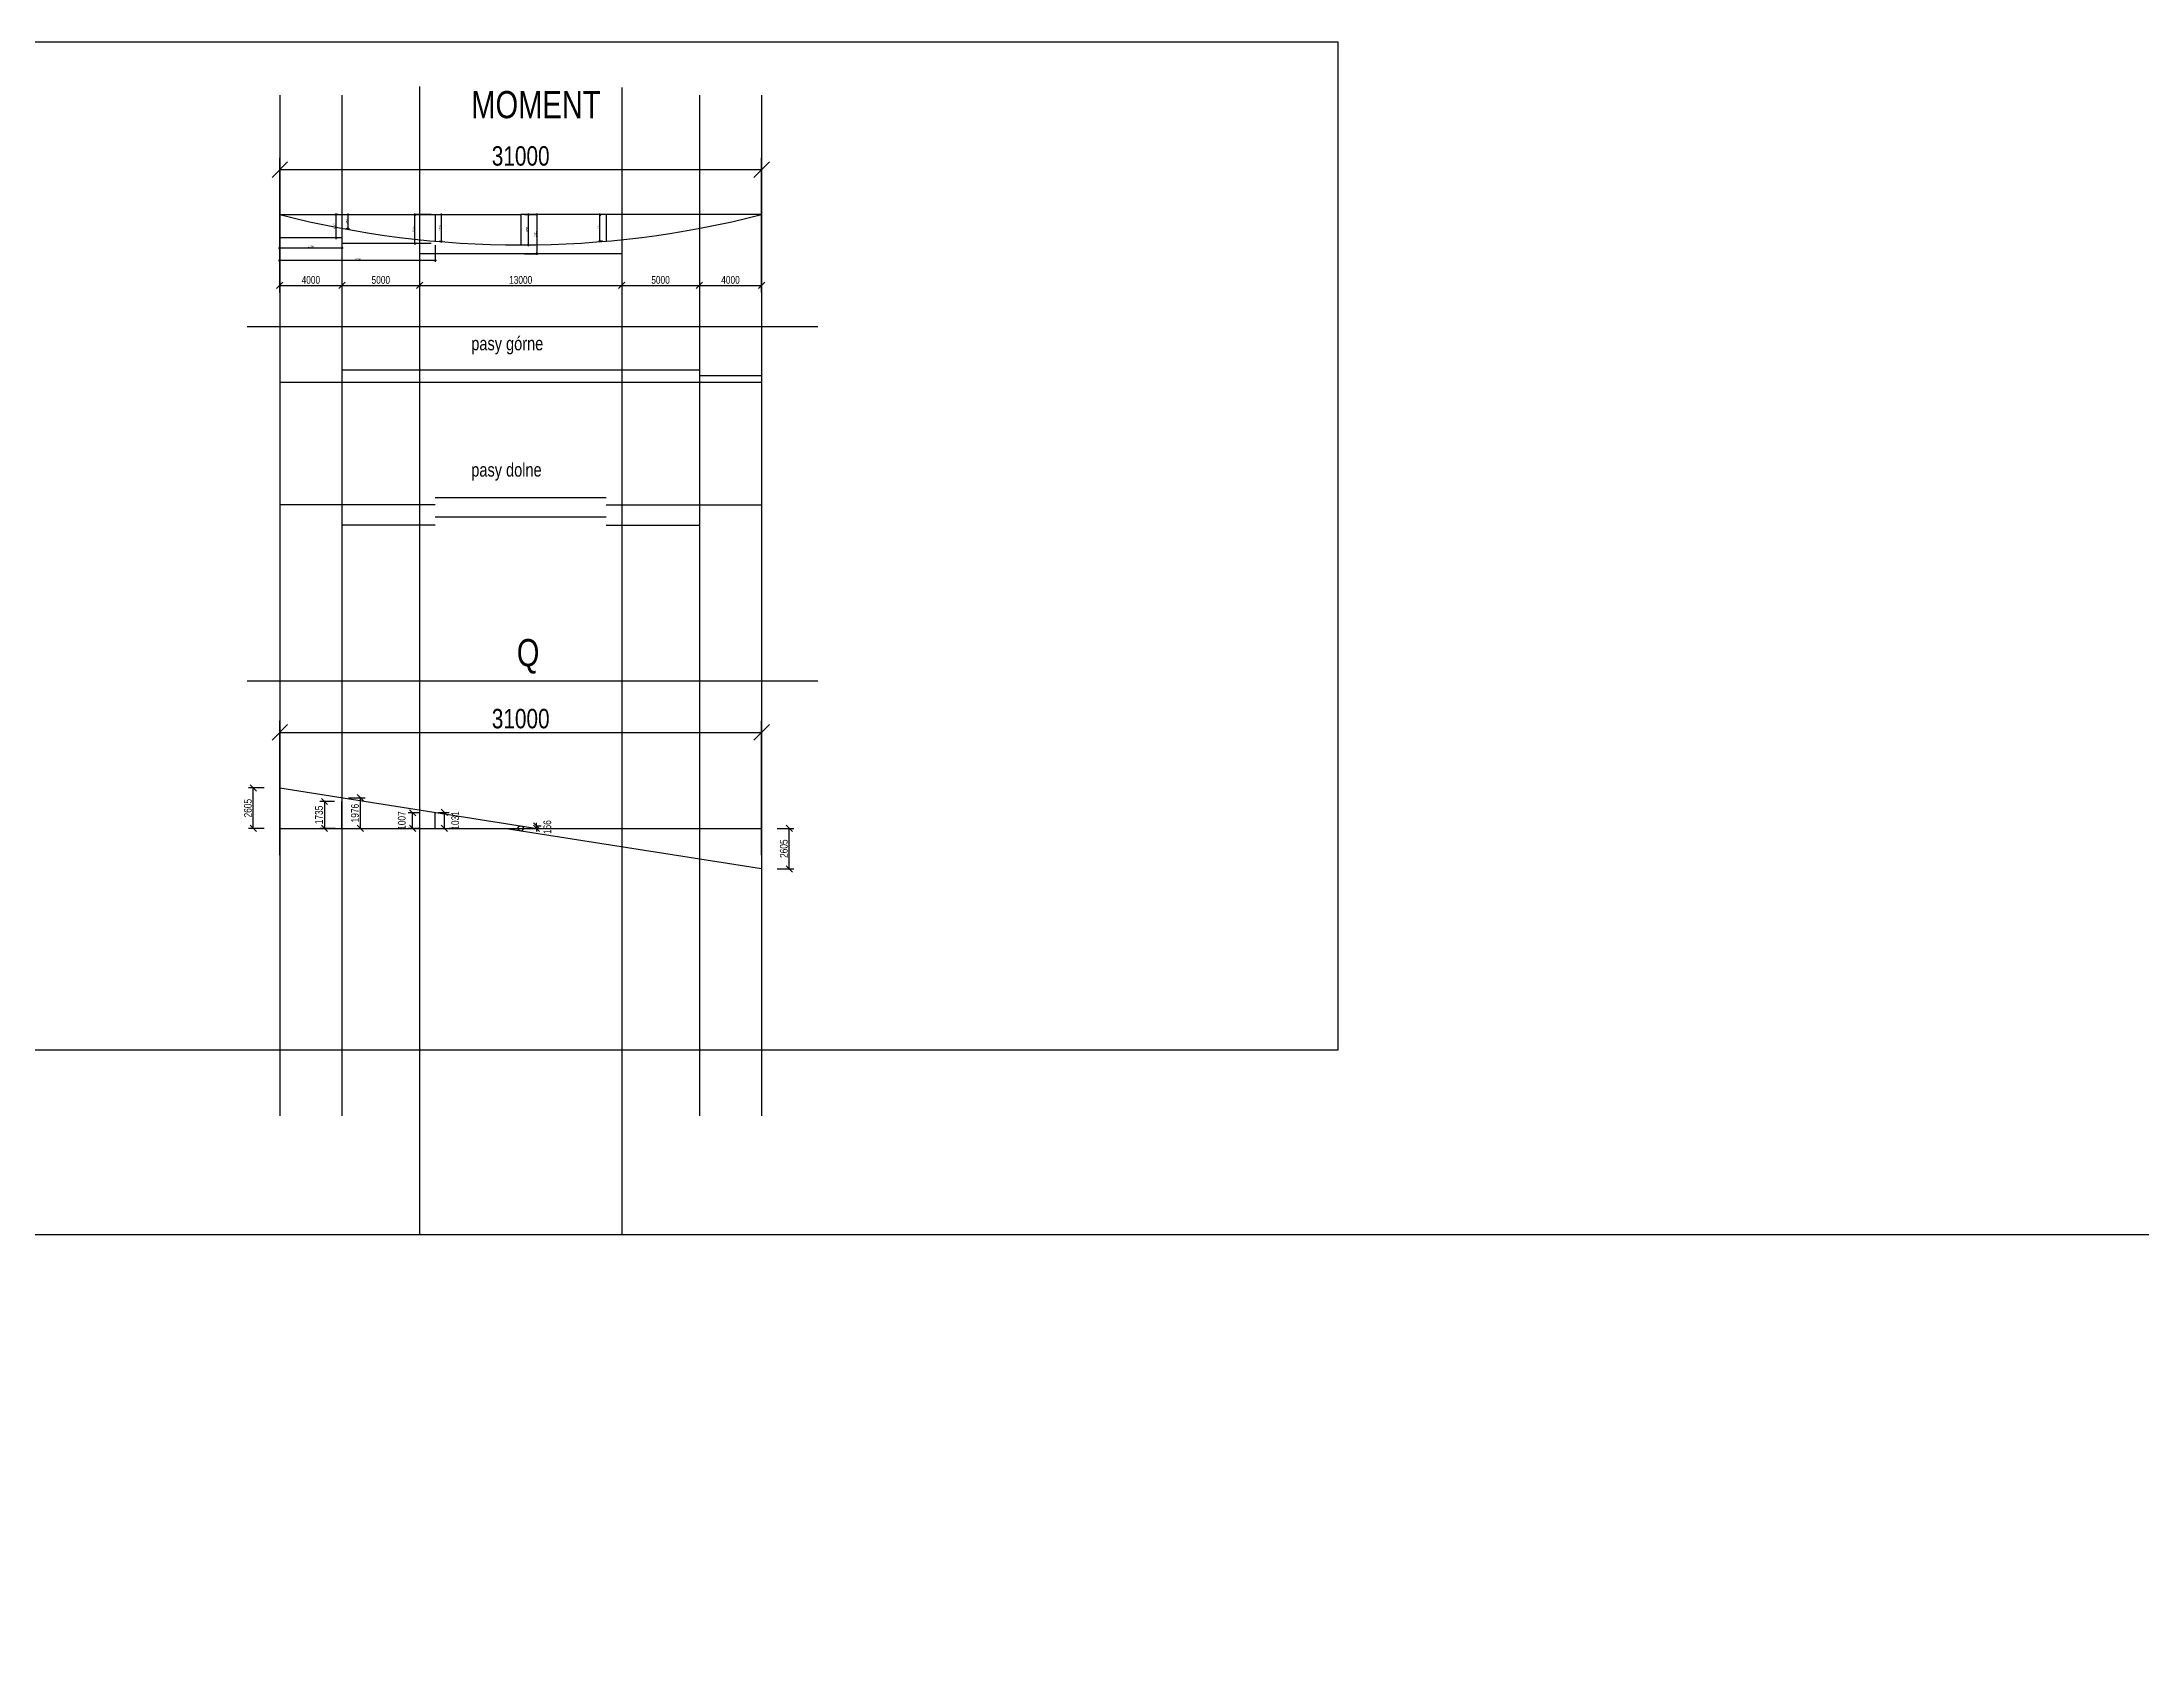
# Model space of a CAD drawing. Header units: millimetres. Extents: x -1069826 to 2704411, y -432732 to 412301.
# Drawn here: x 511930 to 647043, y 56440 to 159263 of the extents above; entities that cross this region are included whole.
import ezdxf

# ---------------------------------------------------------------- set-up
doc = ezdxf.new("R2010")
doc.units = ezdxf.units.MM
doc.header["$LTSCALE"] = 1000
doc.header["$MEASUREMENT"] = 0
for name, color, linetype in [('0-T', 7, 'Continuous'), ('61_RZEDNE-T', 7, 'Continuous'), ('WIADUKT', 7, 'Continuous')]:
    doc.layers.add(name, color=color, linetype=linetype)
doc.styles.add('CDMSTYLE', font='CDMSIMPL', dxfattribs={"width": 0.8, "bigfont": 'CDMBIGPL'})
doc.dimstyles.new('CDMOG-MM-200', dxfattribs={"dimscale": 200, "dimtxt": 2.5, "dimasz": 1, "dimexe": 1.5, "dimexo": 5, "dimgap": 0.5, "dimtad": 1, "dimdec": 0, "dimrnd": 1, "dimzin": 1, "dimdsep": 46, "dimtxsty": 'CDMSTYLE', "dimblk": 'OBLIQUE', "dimblk1": 'OBLIQUE', "dimblk2": 'OBLIQUE', "dimsah": 1, "dimtsz": 1, "dimcen": -2.5, "dimclrd": 9, "dimclre": 9, "dimclrt": 9, "dimadec": 0, "dimazin": 0, "dimtfac": 1, "dimtmove": 2, "dimatfit": 3, "dimldrblk": 'OBLIQUE', "dimfxl": 1, "dimtvp": 1, "dimtolj": 1, "dimtzin": 0, "dimarcsym": 0})
doc.dimstyles.new('CDMOG-MM-50', dxfattribs={"dimscale": 50, "dimtxt": 2.5, "dimasz": 1, "dimexe": 1.5, "dimexo": 5, "dimgap": 0.5, "dimtad": 1, "dimdec": 0, "dimrnd": 1, "dimzin": 1, "dimdsep": 46, "dimtxsty": 'CDMSTYLE', "dimblk1": 'OBLIQUE', "dimblk2": 'OBLIQUE', "dimsah": 1, "dimtsz": 1, "dimcen": -2.5, "dimdle": 1.5, "dimclrd": 9, "dimclre": 9, "dimclrt": 9, "dimadec": 0, "dimazin": 0, "dimtfac": 1, "dimtmove": 2, "dimatfit": 3, "dimldrblk": 'OBLIQUE', "dimfxl": 1, "dimtvp": 1, "dimtolj": 1, "dimtzin": 0, "dimarcsym": 0})
doc.dimstyles.new('CDMOG-MM-500', dxfattribs={"dimscale": 500, "dimtxt": 2.5, "dimasz": 1, "dimexe": 1.5, "dimexo": 5, "dimgap": 0.5, "dimtad": 1, "dimdec": 0, "dimrnd": 1, "dimzin": 1, "dimdsep": 46, "dimtxsty": 'CDMSTYLE', "dimblk": 'OBLIQUE', "dimblk1": 'OBLIQUE', "dimblk2": 'OBLIQUE', "dimsah": 1, "dimtsz": 1, "dimcen": -2.5, "dimclrd": 9, "dimclre": 9, "dimclrt": 9, "dimadec": 0, "dimazin": 0, "dimtfac": 1, "dimtmove": 2, "dimatfit": 3, "dimldrblk": 'OBLIQUE', "dimfxl": 1, "dimtvp": 1, "dimtolj": 1, "dimtzin": 0, "dimarcsym": 0})

# ---------------------------------------------------------------- blocks, each defined once
blk = doc.blocks.new('*D228')
at = {"color": 9, "linetype": 'ByBlock', "transparency": 16777216}
for p, q in [((537478, 148155), (537706, 148155)), ((537681, 148105), (537581, 148205)), ((537631, 146372), (537631, 148230)), ((537478, 146447), (537706, 146447)), ((537681, 146397), (537581, 146497))]:
    blk.add_line(p, q, dxfattribs=at)
at = {"layer": 'Defpoints', "color": 0, "linetype": 'ByBlock', "transparency": 16777216}
for p in [(537228, 148155), (537631, 148155), (537228, 146447)]:
    blk.add_point(p, dxfattribs=at)
at = {"color": 9, "linetype": 'ByBlock', "transparency": 16777216, "insert": (537544, 147301), "char_height": 125, "attachment_point": 5, "rotation": 90, "style": 'CDMSTYLE'}
blk.add_mtext('\\A1;1708', dxfattribs=at)
blk = doc.blocks.new('_OBLIQUE')
at = {"color": 0, "linetype": 'ByBlock'}
blk.add_line((-0.5, -0.5), (0.5, 0.5), dxfattribs=at)
blk = doc.blocks.new('*D229')
at = {"color": 9, "linetype": 'ByBlock', "transparency": 16777216}
for p, q in [((542978, 148155), (543299, 148155)), ((543274, 148105), (543174, 148205)), ((543224, 146130), (543224, 148230)), ((542978, 146205), (543299, 146205)), ((543274, 146155), (543174, 146255))]:
    blk.add_line(p, q, dxfattribs=at)
at = {"layer": 'Defpoints', "color": 0, "linetype": 'ByBlock', "transparency": 16777216}
for p in [(542728, 148155), (543224, 148155), (542728, 146205)]:
    blk.add_point(p, dxfattribs=at)
at = {"color": 9, "linetype": 'ByBlock', "transparency": 16777216, "insert": (543136, 147180), "char_height": 125, "attachment_point": 5, "rotation": 90, "style": 'CDMSTYLE'}
blk.add_mtext('\\A1;1950', dxfattribs=at)
blk = doc.blocks.new('*D230')
at = {"color": 9, "linetype": 'ByBlock', "transparency": 16777216}
for p, q in [((547978, 148155), (547750, 148155)), ((547875, 148105), (547775, 148205)), ((547825, 146374), (547825, 148230)), ((547999, 146449), (547750, 146449)), ((547875, 146399), (547775, 146499))]:
    blk.add_line(p, q, dxfattribs=at)
at = {"layer": 'Defpoints', "color": 0, "linetype": 'ByBlock', "transparency": 16777216}
for p in [(547825, 148155), (548228, 148155), (548249, 146449)]:
    blk.add_point(p, dxfattribs=at)
at = {"color": 9, "linetype": 'ByBlock', "transparency": 16777216, "insert": (547737, 147302), "char_height": 125, "attachment_point": 5, "rotation": 90, "style": 'CDMSTYLE'}
blk.add_mtext('\\A1;1706', dxfattribs=at)
blk = doc.blocks.new('*D231')
at = {"color": 9, "linetype": 'ByBlock', "transparency": 16777216}
for p, q in [((526728, 137136), (527728, 138136)), ((527228, 129728), (527228, 138386)), ((557728, 137136), (558728, 138136)), ((558228, 129728), (558228, 138386)), ((527228, 137636), (558228, 137636))]:
    blk.add_line(p, q, dxfattribs=at)
at = {"layer": 'Defpoints', "color": 0, "linetype": 'ByBlock', "transparency": 16777216}
for p in [(558228, 137636), (527228, 127228), (558228, 127228)]:
    blk.add_point(p, dxfattribs=at)
at = {"color": 9, "linetype": 'ByBlock', "transparency": 16777216, "insert": (542728, 138511), "char_height": 1250, "attachment_point": 5, "style": 'CDMSTYLE'}
blk.add_mtext('\\A1;31000', dxfattribs=at)
blk = doc.blocks.new('*D324')
at = {"color": 9, "linetype": 'ByBlock', "transparency": 16777216}
for p, q in [((531478, 148155), (531706, 148155)), ((531681, 148105), (531581, 148205)), ((531681, 147221), (531581, 147321)), ((531631, 147196), (531631, 148230)), ((531478, 147271), (531706, 147271))]:
    blk.add_line(p, q, dxfattribs=at)
at = {"layer": 'Defpoints', "color": 0, "linetype": 'ByBlock', "transparency": 16777216}
for p in [(531228, 148155), (531631, 148155), (531228, 147271)]:
    blk.add_point(p, dxfattribs=at)
at = {"color": 9, "linetype": 'ByBlock', "transparency": 16777216, "insert": (531544, 147713), "char_height": 125, "attachment_point": 5, "rotation": 90, "style": 'CDMSTYLE'}
blk.add_mtext('\\A1;884', dxfattribs=at)
blk = doc.blocks.new('*D356')
at = {"color": 9, "linetype": 'ByBlock', "transparency": 16777216}
for p, q in [((527228, 146197), (527228, 145127)), ((537228, 146197), (537228, 145127)), ((537303, 145202), (527153, 145202)), ((527178, 145152), (527278, 145252)), ((537178, 145152), (537278, 145252))]:
    blk.add_line(p, q, dxfattribs=at)
at = {"layer": 'Defpoints', "color": 0, "linetype": 'ByBlock', "transparency": 16777216}
for p in [(527228, 146447), (537228, 146447), (527228, 145202)]:
    blk.add_point(p, dxfattribs=at)
at = {"color": 9, "linetype": 'ByBlock', "transparency": 16777216, "insert": (532228, 145289), "char_height": 125, "attachment_point": 5, "style": 'CDMSTYLE'}
blk.add_mtext('\\A1;10000', dxfattribs=at)
blk = doc.blocks.new('*D357')
at = {"color": 9, "linetype": 'ByBlock', "transparency": 16777216}
for p, q in [((531303, 146001), (527153, 146001)), ((527178, 145951), (527278, 146051)), ((527228, 146498), (527228, 145926)), ((531178, 145951), (531278, 146051)), ((531228, 146498), (531228, 145926))]:
    blk.add_line(p, q, dxfattribs=at)
at = {"layer": 'Defpoints', "color": 0, "linetype": 'ByBlock', "transparency": 16777216}
for p in [(527228, 146748), (527228, 146001), (531228, 146748)]:
    blk.add_point(p, dxfattribs=at)
at = {"color": 9, "linetype": 'ByBlock', "transparency": 16777216, "insert": (529228, 146088), "char_height": 125, "attachment_point": 5, "style": 'CDMSTYLE'}
blk.add_mtext('\\A1;4000', dxfattribs=at)
blk = doc.blocks.new('*D359')
at = {"color": 9, "linetype": 'ByBlock', "transparency": 16777216}
for p, q in [((542978, 148155), (543836, 148155)), ((543811, 148105), (543711, 148205)), ((543761, 148230), (543761, 145559)), ((542978, 145634), (543836, 145634)), ((543811, 145584), (543711, 145684))]:
    blk.add_line(p, q, dxfattribs=at)
at = {"layer": 'Defpoints', "color": 0, "linetype": 'ByBlock', "transparency": 16777216}
for p in [(542728, 148155), (542728, 145634), (543761, 145634)]:
    blk.add_point(p, dxfattribs=at)
at = {"color": 9, "linetype": 'ByBlock', "transparency": 16777216, "insert": (543673, 146894), "char_height": 125, "attachment_point": 5, "rotation": 90, "style": 'CDMSTYLE'}
blk.add_mtext('\\A1;2521', dxfattribs=at)
blk = doc.blocks.new('*D360')
at = {"color": 9, "linetype": 'ByBlock', "transparency": 16777216}
for p, q in [((536978, 148155), (535847, 148155)), ((535972, 148105), (535872, 148205)), ((535922, 146225), (535922, 148230)), ((536978, 146300), (535847, 146300)), ((535972, 146250), (535872, 146350))]:
    blk.add_line(p, q, dxfattribs=at)
at = {"layer": 'Defpoints', "color": 0, "linetype": 'ByBlock', "transparency": 16777216}
for p in [(535922, 148155), (537228, 148155), (537228, 146300)]:
    blk.add_point(p, dxfattribs=at)
at = {"color": 9, "linetype": 'ByBlock', "transparency": 16777216, "insert": (535834, 147227), "char_height": 125, "attachment_point": 5, "rotation": 90, "style": 'CDMSTYLE'}
blk.add_mtext('\\A1;1855', dxfattribs=at)
blk = doc.blocks.new('*D361')
at = {"color": 9, "linetype": 'ByBlock', "transparency": 16777216}
for p, q in [((530978, 148155), (530781, 148155)), ((530906, 148105), (530806, 148205)), ((530856, 146583), (530856, 148230)), ((530978, 146658), (530781, 146658)), ((530906, 146608), (530806, 146708))]:
    blk.add_line(p, q, dxfattribs=at)
at = {"layer": 'Defpoints', "color": 0, "linetype": 'ByBlock', "transparency": 16777216}
for p in [(530856, 148155), (531228, 148155), (531228, 146658)]:
    blk.add_point(p, dxfattribs=at)
at = {"color": 9, "linetype": 'ByBlock', "transparency": 16777216, "insert": (530768, 147406), "char_height": 125, "attachment_point": 5, "rotation": 90, "style": 'CDMSTYLE'}
blk.add_mtext('\\A1;1497', dxfattribs=at)
blk = doc.blocks.new('*D368')
at = {"color": 9, "linetype": 'ByBlock', "transparency": 16777216}
for p, q in [((526728, 150549), (527728, 151549)), ((527228, 143141), (527228, 151799)), ((557728, 150549), (558728, 151549)), ((558228, 143141), (558228, 151799)), ((527228, 151049), (558228, 151049))]:
    blk.add_line(p, q, dxfattribs=at)
at = {"layer": 'Defpoints', "color": 0, "linetype": 'ByBlock', "transparency": 16777216}
for p in [(558228, 151049), (527228, 140641), (558228, 140641)]:
    blk.add_point(p, dxfattribs=at)
at = {"color": 9, "linetype": 'ByBlock', "transparency": 16777216, "insert": (542728, 151924), "char_height": 1250, "attachment_point": 5, "style": 'CDMSTYLE'}
blk.add_mtext('\\A1;31000', dxfattribs=at)
blk = doc.blocks.new('*D369')
at = {"color": 9, "linetype": 'ByBlock', "transparency": 16777216}
for p, q in [((527028, 143402), (527428, 143802)), ((527228, 144127), (527228, 143302)), ((527228, 143602), (531228, 143602)), ((531028, 143402), (531428, 143802)), ((531228, 144127), (531228, 143302))]:
    blk.add_line(p, q, dxfattribs=at)
at = {"layer": 'Defpoints', "color": 0, "linetype": 'ByBlock', "transparency": 16777216}
for p in [(527228, 145127), (531228, 145127), (531228, 143602)]:
    blk.add_point(p, dxfattribs=at)
at = {"color": 9, "linetype": 'ByBlock', "transparency": 16777216, "insert": (529228, 143952), "char_height": 500, "attachment_point": 5, "style": 'CDMSTYLE'}
blk.add_mtext('\\A1;4000', dxfattribs=at)
blk = doc.blocks.new('*D370')
at = {"color": 9, "linetype": 'ByBlock', "transparency": 16777216}
for p, q in [((536228, 144602), (536228, 143902)), ((531028, 143402), (531428, 143802)), ((531228, 143602), (536228, 143602)), ((536028, 143402), (536428, 143802))]:
    blk.add_line(p, q, dxfattribs=at)
at = {"layer": 'Defpoints', "color": 0, "linetype": 'ByBlock', "transparency": 16777216}
for p in [(531228, 145127), (536228, 143602), (536228, 143602)]:
    blk.add_point(p, dxfattribs=at)
at = {"color": 9, "linetype": 'ByBlock', "transparency": 16777216, "insert": (533728, 143952), "char_height": 500, "attachment_point": 5, "style": 'CDMSTYLE'}
blk.add_mtext('\\A1;5000', dxfattribs=at)
blk = doc.blocks.new('*D371')
at = {"color": 9, "linetype": 'ByBlock', "transparency": 16777216}
for p, q in [((549228, 144602), (549228, 143902)), ((536028, 143402), (536428, 143802)), ((536228, 143602), (549228, 143602)), ((549028, 143402), (549428, 143802))]:
    blk.add_line(p, q, dxfattribs=at)
at = {"layer": 'Defpoints', "color": 0, "linetype": 'ByBlock', "transparency": 16777216}
for p in [(536228, 143602), (549228, 143602), (549228, 143602)]:
    blk.add_point(p, dxfattribs=at)
at = {"color": 9, "linetype": 'ByBlock', "transparency": 16777216, "insert": (542728, 143952), "char_height": 500, "attachment_point": 5, "style": 'CDMSTYLE'}
blk.add_mtext('\\A1;13000', dxfattribs=at)
blk = doc.blocks.new('*D372')
at = {"color": 9, "linetype": 'ByBlock', "transparency": 16777216}
for p, q in [((554228, 144602), (554228, 143902)), ((549028, 143402), (549428, 143802)), ((549228, 143602), (554228, 143602)), ((554028, 143402), (554428, 143802))]:
    blk.add_line(p, q, dxfattribs=at)
at = {"layer": 'Defpoints', "color": 0, "linetype": 'ByBlock', "transparency": 16777216}
for p in [(549228, 143602), (554228, 143602), (554228, 143602)]:
    blk.add_point(p, dxfattribs=at)
at = {"color": 9, "linetype": 'ByBlock', "transparency": 16777216, "insert": (551728, 143952), "char_height": 500, "attachment_point": 5, "style": 'CDMSTYLE'}
blk.add_mtext('\\A1;5000', dxfattribs=at)
blk = doc.blocks.new('*D373')
at = {"color": 9, "linetype": 'ByBlock', "transparency": 16777216}
for p, q in [((558228, 144602), (558228, 143902)), ((554028, 143402), (554428, 143802)), ((554228, 143602), (558228, 143602)), ((558028, 143402), (558428, 143802))]:
    blk.add_line(p, q, dxfattribs=at)
at = {"layer": 'Defpoints', "color": 0, "linetype": 'ByBlock', "transparency": 16777216}
for p in [(554228, 143602), (558228, 143602), (558228, 143602)]:
    blk.add_point(p, dxfattribs=at)
at = {"color": 9, "linetype": 'ByBlock', "transparency": 16777216, "insert": (556228, 143952), "char_height": 500, "attachment_point": 5, "style": 'CDMSTYLE'}
blk.add_mtext('\\A1;4000', dxfattribs=at)
blk = doc.blocks.new('*D374')
at = {"color": 9, "linetype": 'ByBlock', "transparency": 16777216}
for p, q in [((526228, 106193), (525226, 106193)), ((525726, 105993), (525326, 106393)), ((525526, 103588), (525526, 106193)), ((526228, 103588), (525226, 103588)), ((525726, 103388), (525326, 103788))]:
    blk.add_line(p, q, dxfattribs=at)
at = {"layer": 'Defpoints', "color": 0, "linetype": 'ByBlock', "transparency": 16777216}
for p in [(525526, 106193), (527228, 106193), (527228, 103588)]:
    blk.add_point(p, dxfattribs=at)
at = {"color": 9, "linetype": 'ByBlock', "transparency": 16777216, "insert": (525176, 104891), "char_height": 500, "attachment_point": 5, "rotation": 90, "style": 'CDMSTYLE'}
blk.add_mtext('\\A1;2605', dxfattribs=at)
blk = doc.blocks.new('*D375')
at = {"color": 9, "linetype": 'ByBlock', "transparency": 16777216}
for p, q in [((543944, 103554), (543544, 103954)), ((543944, 103388), (543544, 103788)), ((543728, 103754), (544044, 103754)), ((543728, 103588), (544044, 103588)), ((543744, 103754), (543744, 103954)), ((543744, 103754), (543744, 103588)), ((543744, 103754), (543744, 103588)), ((543744, 103588), (543744, 103388))]:
    blk.add_line(p, q, dxfattribs=at)
at = {"layer": 'Defpoints', "color": 0, "linetype": 'ByBlock', "transparency": 16777216}
for p in [(542728, 103754), (542728, 103588), (543744, 103588)]:
    blk.add_point(p, dxfattribs=at)
at = {"color": 9, "linetype": 'ByBlock', "transparency": 16777216, "insert": (544444, 103671), "char_height": 500, "attachment_point": 5, "rotation": 90, "style": 'CDMSTYLE'}
blk.add_mtext('\\A1;166', dxfattribs=at)
blk = doc.blocks.new('*D376')
at = {"color": 9, "linetype": 'ByBlock', "transparency": 16777216}
for p, q in [((530302, 105123), (529902, 105523)), ((530745, 105323), (529802, 105323)), ((530102, 105323), (530102, 103588)), ((530790, 103588), (529802, 103588)), ((530302, 103388), (529902, 103788))]:
    blk.add_line(p, q, dxfattribs=at)
at = {"layer": 'Defpoints', "color": 0, "linetype": 'ByBlock', "transparency": 16777216}
for p in [(531745, 105323), (530102, 103588), (531790, 103588)]:
    blk.add_point(p, dxfattribs=at)
at = {"color": 9, "linetype": 'ByBlock', "transparency": 16777216, "insert": (529752, 104456), "char_height": 500, "attachment_point": 5, "rotation": 90, "style": 'CDMSTYLE'}
blk.add_mtext('\\A1;1735', dxfattribs=at)
blk = doc.blocks.new('*D377')
at = {"color": 9, "linetype": 'ByBlock', "transparency": 16777216}
for p, q in [((536228, 104595), (535478, 104595)), ((535978, 104395), (535578, 104795)), ((535778, 103588), (535778, 104595)), ((536228, 103588), (535478, 103588)), ((535978, 103388), (535578, 103788))]:
    blk.add_line(p, q, dxfattribs=at)
at = {"layer": 'Defpoints', "color": 0, "linetype": 'ByBlock', "transparency": 16777216}
for p in [(535778, 104595), (537228, 104595), (537228, 103588)]:
    blk.add_point(p, dxfattribs=at)
at = {"color": 9, "linetype": 'ByBlock', "transparency": 16777216, "insert": (535078, 104092), "char_height": 500, "attachment_point": 5, "rotation": 90, "style": 'CDMSTYLE'}
blk.add_mtext('\\A1;1007', dxfattribs=at)
blk = doc.blocks.new('*D378')
at = {"color": 9, "linetype": 'ByBlock', "transparency": 16777216}
for p, q in [((537442, 104620), (538118, 104620)), ((538018, 104420), (537618, 104820)), ((537818, 103588), (537818, 104620)), ((538018, 103388), (537618, 103788)), ((538228, 103588), (538118, 103588))]:
    blk.add_line(p, q, dxfattribs=at)
at = {"layer": 'Defpoints', "color": 0, "linetype": 'ByBlock', "transparency": 16777216}
for p in [(536442, 104620), (537818, 104620), (537228, 103588)]:
    blk.add_point(p, dxfattribs=at)
at = {"color": 9, "linetype": 'ByBlock', "transparency": 16777216, "insert": (538518, 104104), "char_height": 500, "attachment_point": 5, "rotation": 90, "style": 'CDMSTYLE'}
blk.add_mtext('\\A1;1031', dxfattribs=at)
blk = doc.blocks.new('*D379')
at = {"color": 9, "linetype": 'ByBlock', "transparency": 16777216}
for p, q in [((531657, 105564), (532715, 105564)), ((532615, 105364), (532215, 105764)), ((532415, 103588), (532415, 105564)), ((531690, 103588), (532715, 103588)), ((532615, 103388), (532215, 103788))]:
    blk.add_line(p, q, dxfattribs=at)
at = {"layer": 'Defpoints', "color": 0, "linetype": 'ByBlock', "transparency": 16777216}
for p in [(530657, 105564), (532415, 105564), (530690, 103588)]:
    blk.add_point(p, dxfattribs=at)
at = {"color": 9, "linetype": 'ByBlock', "transparency": 16777216, "insert": (532065, 104576), "char_height": 500, "attachment_point": 5, "rotation": 90, "style": 'CDMSTYLE'}
blk.add_mtext('\\A1;1976', dxfattribs=at)
blk = doc.blocks.new('*D380')
at = {"color": 9, "linetype": 'ByBlock', "transparency": 16777216}
for p, q in [((559228, 108660), (560312, 108660)), ((560212, 108460), (559812, 108860)), ((560012, 106055), (560012, 108660)), ((559228, 106055), (560312, 106055)), ((560212, 105855), (559812, 106255))]:
    blk.add_line(p, q, dxfattribs=at)
at = {"layer": 'Defpoints', "color": 0, "linetype": 'ByBlock', "transparency": 16777216}
for p in [(558228, 108660), (560012, 108660), (558228, 106055)]:
    blk.add_point(p, dxfattribs=at)
at = {"color": 9, "linetype": 'ByBlock', "transparency": 16777216, "insert": (559662, 107357), "char_height": 500, "attachment_point": 5, "rotation": 90, "style": 'CDMSTYLE'}
blk.add_mtext('\\A1;2605', dxfattribs=at)

msp = doc.modelspace()

# ---------------------------------------------------------------- linework, layer by layer
at = {"color": 4, "linetype": 'Continuous'}
msp.add_lwpolyline([(405110.9164, -105857.2506), (868914.3571, -105857.2506), (868914.3571, 82519.943), (405110.9164, 82519.943)], close=True, dxfattribs=at)
at = {"layer": '61_RZEDNE-T', "color": 1, "linetype": 'Continuous'}
for p, q in [((527228.2181, 155837.4281), (527228.2181, 90169.1938)), ((531228.2181, 155837.4281), (531228.2181, 90169.1938)), ((536228.2181, 156408.3338), (536228.2181, 82486.7309)), ((549228.2181, 156328.4725), (549228.2181, 82486.7309)), ((554228.2181, 155837.4281), (554228.2181, 90169.1938)), ((558228.2181, 155837.4281), (558228.2181, 90169.1938))]:
    msp.add_line(p, q, dxfattribs=at)
at = {"layer": '61_RZEDNE-T', "color": 4, "linetype": 'Continuous'}
for p, q in [((527228.2181, 148154.9652), (542728.2181, 148154.9652)), ((531228.2181, 148154.9652), (531228.2181, 147270.591)), ((537228.2181, 148154.9652), (537228.2181, 146446.8701)), ((542728.2181, 148154.9652), (542728.2181, 146204.6652)), ((558228.2181, 148154.9652), (542728.2181, 148154.9652)), ((548228.2181, 148154.9652), (548228.2181, 146448.7323))]:
    msp.add_line(p, q, dxfattribs=at)
at = {"layer": '61_RZEDNE-T', "color": 2, "linetype": 'Continuous'}
msp.add_line((527228.2181, 108659.8155), (558228.2181, 108659.8155), dxfattribs=at)
at = {"layer": 'WIADUKT', "color": 6, "linetype": 'Continuous'}
for p, q in [((531228.2181, 146657.9652), (527228.2181, 146657.9652)), ((536228.2181, 146299.9652), (531228.2181, 146299.9652)), ((549228.2181, 145633.9652), (536228.2181, 145633.9652)), ((527228.2181, 108659.8155), (527228.2181, 111264.8155)), ((531228.2181, 108659.8155), (531228.2181, 110394.8155)), ((537228.2181, 108659.8155), (537228.2181, 109666.8155))]:
    msp.add_line(p, q, dxfattribs=at)
at = {"layer": 'WIADUKT', "color": 9, "linetype": 'Continuous'}
for p, q in [((525119.7413, 140957.6904), (561847.1471, 140957.6904)), ((525119.7413, 118167.594), (561847.1471, 118167.594))]:
    msp.add_line(p, q, dxfattribs=at)
at = {"layer": 'WIADUKT', "color": 2, "linetype": 'Continuous'}
for p, q in [((531228.2181, 138167.9756), (554228.2181, 138167.9756)), ((527228.2181, 137366.1733), (558228.2181, 137366.1733)), ((554228.2181, 137813.5748), (558228.2181, 137813.5748))]:
    msp.add_line(p, q, dxfattribs=at)
at = {"layer": 'WIADUKT', "color": 4, "linetype": 'Continuous'}
for p, q in [((537228.2181, 129950.7878), (548228.2181, 129950.7878)), ((537228.2181, 129490.2317), (527228.2181, 129490.2317)), ((537228.2181, 128703.5351), (548228.2181, 128703.5351)), ((548228.2181, 129490.2317), (558228.2181, 129490.2317)), ((537228.2181, 128165.2671), (531228.2181, 128165.2671)), ((548228.2181, 128165.2671), (554228.2181, 128165.2671))]:
    msp.add_line(p, q, dxfattribs=at)
at = {"layer": 'WIADUKT', "color": 3, "linetype": 'Continuous'}
for p, q in [((527228.2181, 111264.8155), (543783.1587, 108659.8155)), ((558228.2181, 106054.8155), (541673.2776, 108659.8155))]:
    msp.add_line(p, q, dxfattribs=at)
at = {"layer": 'WIADUKT', "color": 6, "linetype": 'Continuous'}
msp.add_lwpolyline([(495028.2805, 94389.4674), (495028.2805, 159262.8546), (595298.8167, 159262.8546), (595298.8167, 94389.4674), (495028.2805, 94389.4674)], close=True, dxfattribs=at)
msp.add_circle((542728.2181, 108659.8155), 166, dxfattribs=at)
at = {"layer": 'WIADUKT', "color": 4, "linetype": 'Continuous'}
msp.add_arc((542728.2181, 208772.9034), 62568.2382, 255.656802196, 284.343197804, dxfattribs=at)

# ---------------------------------------------------------------- texts
at = {"layer": '0-T', "color": 2, "linetype": 'Continuous', "style": 'CDMSTYLE', "width": 0.8}
for s, height, p in [('MOMENT', 1750, (539549.2687, 154360.5034)), ('pasy górne', 875, (539549.2687, 139423.6593)), ('pasy dolne', 875, (539549.2687, 131296.1875)), ('Q', 1750, (542477.4508, 119095.5033))]:
    msp.add_text(s, height=height, dxfattribs=at).set_placement(p)

# ---------------------------------------------------------------- dimensions: what is measured, and where the dimension line sits
at = {"layer": '61_RZEDNE-T', "color": 4, "linetype": 'Continuous'}
for base, p1, p2, picture, middle, set_off in [((558228.2181, 151049.2427), (527228.2181, 140640.8967), (558228.2181, 140640.8967), '*D231', (542728.2181, 151924.2427), (0, 13412.905)), ((558228.2181, 114842.7841), (527228.2181, 104434.438), (558228.2181, 104434.438), '*D368', (542728.2181, 115717.7841), (0, -36206.4587))]:
    dim = msp.add_linear_dim(base=base, p1=p1, p2=p2, dimstyle='CDMOG-MM-500', dxfattribs=at)
    dim.commit()
    dim.dimension.update_dxf_attribs({"geometry": picture, "text_midpoint": middle, "insert": set_off})
for base, p1, p2, angle, picture, middle in [((530855.8445, 148154.9652), (531228.2181, 146657.9652), (531228.2181, 148154.9652), 90, '*D361', (530768.3445, 147406.4652)), ((531631.4511, 148154.9652), (531228.2181, 147270.591), (531228.2181, 148154.9652), 90, '*D324', (531543.9511, 147712.7781)), ((535921.5836, 148154.9652), (537228.2181, 146299.9652), (537228.2181, 148154.9652), 90, '*D360', (535834.0836, 147227.4652)), ((537631.4511, 148154.9652), (537228.2181, 146446.8701), (537228.2181, 148154.9652), 90, '*D228', (537543.9511, 147300.9176)), ((543223.8359, 148154.9652), (542728.2181, 146204.6652), (542728.2181, 148154.9652), 90, '*D229', (543136.3359, 147179.8152)), ((543760.6805, 145633.9652), (542728.2181, 148154.9652), (542728.2181, 145633.9652), 90, '*D359', (543673.1805, 146894.4652)), ((547824.9851, 148154.9652), (548249.2807, 146448.7323), (548228.2181, 148154.9652), 270, '*D230', (547737.4851, 147301.8488))]:
    dim = msp.add_linear_dim(base=base, p1=p1, p2=p2, angle=angle, dimstyle='CDMOG-MM-50', dxfattribs=at)
    dim.commit()
    dim.dimension.update_dxf_attribs({"geometry": picture, "text_midpoint": middle})
for base, p1, p2, picture, middle in [((527228.2181, 146000.9947), (531228.2181, 146747.539), (527228.2181, 146747.539), '*D357', (529228.2181, 146088.4947)), ((527228.2181, 145201.5268), (537228.2181, 146446.8701), (527228.2181, 146446.8701), '*D356', (532228.2181, 145289.0268))]:
    dim = msp.add_linear_dim(base=base, p1=p1, p2=p2, dimstyle='CDMOG-MM-50', dxfattribs=at)
    dim.commit()
    dim.dimension.update_dxf_attribs({"geometry": picture, "text_midpoint": middle})
at = {"layer": 'WIADUKT', "color": 6, "linetype": 'Continuous'}
dim = msp.add_linear_dim(base=(531228.2181, 143602.4111), p1=(527228.2181, 145126.5268), p2=(531228.2181, 145126.5268), dimstyle='CDMOG-MM-200', dxfattribs=at)
dim.commit()
dim.dimension.update_dxf_attribs({"geometry": '*D369', "text_midpoint": (529228.2181, 143952.4111)})
for base, p1, p2, picture, middle in [((536228.2181, 143602.4111), (531228.2181, 145126.5268), (536228.2181, 143602.4111), '*D370', (533728.2181, 143952.4111)), ((549228.2181, 143602.4111), (536228.2181, 143602.4111), (549228.2181, 143602.4111), '*D371', (542728.2181, 143952.4111)), ((554228.2181, 143602.4111), (549228.2181, 143602.4111), (554228.2181, 143602.4111), '*D372', (551728.2181, 143952.4111)), ((558228.2181, 143602.4111), (554228.2181, 143602.4111), (558228.2181, 143602.4111), '*D373', (556228.2181, 143952.4111))]:
    dim = msp.add_linear_dim(base=base, p1=p1, p2=p2, dimstyle='CDMOG-MM-200', override={"dimse1": 1}, dxfattribs=at)
    dim.commit()
    dim.dimension.update_dxf_attribs({"geometry": picture, "text_midpoint": middle})
for base, p1, p2, picture, middle in [((525525.6182, 111264.8155), (527228.2181, 108659.8155), (527228.2181, 111264.8155), '*D374', (525175.6182, 109962.3155)), ((532415.0575, 110635.3962), (530689.56, 108659.8155), (530657.374, 110635.3962), '*D379', (532065.0575, 109647.6058)), ((530102.4427, 108659.8155), (531745.2666, 110394.8155), (531790.3269, 108659.8155), '*D376', (529752.4427, 109527.3155)), ((535778.1094, 109666.8155), (537228.2181, 108659.8155), (537228.2181, 109666.8155), '*D377', (535078.1094, 109163.3155)), ((537818.2718, 109691.2671), (537228.2181, 108659.8155), (536442.039, 109691.2671), '*D378', (538518.2718, 109175.5413)), ((543743.7503, 108659.8155), (542728.2181, 108825.8155), (542728.2181, 108659.8155), '*D375', (544443.7503, 108742.8155))]:
    dim = msp.add_linear_dim(base=base, p1=p1, p2=p2, angle=90, dimstyle='CDMOG-MM-200', dxfattribs=at)
    dim.commit()
    dim.dimension.update_dxf_attribs({"geometry": picture, "text_midpoint": middle, "insert": (0, 5071.4107)})
dim = msp.add_linear_dim(base=(560011.6197, 108659.8155), p1=(558228.2181, 106054.8155), p2=(558228.2181, 108659.8155), angle=90, dimstyle='CDMOG-MM-200', dxfattribs=at)
dim.commit()
dim.dimension.update_dxf_attribs({"geometry": '*D380', "text_midpoint": (559661.6197, 107357.3155)})

doc.saveas('drawing.dxf')
